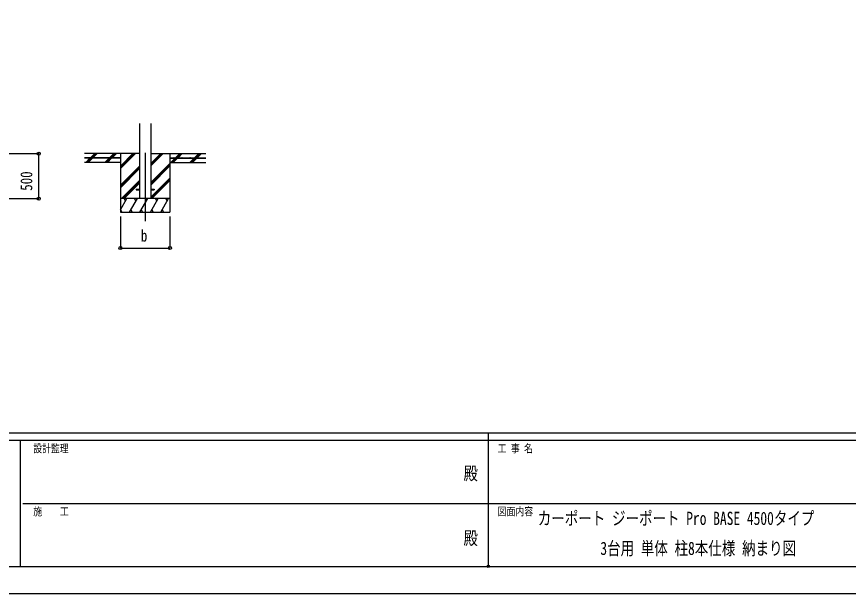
# Model space of a CAD drawing. Units: millimetres, scale not verified. Extents: x -16820 to 16820, y -11880 to 11880.
# Drawn here: x -5258 to 3980, y -11880 to -5470 of the extents above; entities that cross this region are included whole.
import ezdxf
from ezdxf.enums import TextEntityAlignment as Align

# ---------------------------------------------------------------- set-up
doc = ezdxf.new("R2010")
doc.units = ezdxf.units.MM
doc.header["$LTSCALE"] = 50
doc.header["$PDMODE"] = 32
doc.header["$PDSIZE"] = 25
for name, color, linetype in [('0-2_USER1', 3, 'Continuous'), ('0-4_YKK_12', 2, 'Continuous'), ('0-5_YKK_13', 4, 'Continuous'), ('0-6_YKK_A1', 4, 'Continuous'), ('0-7_YKK_D', 6, 'Continuous'), ('0-8_YKK_ZWAK', 7, 'Continuous')]:
    doc.layers.add(name, color=color, linetype=linetype)
doc.styles.add('ＭＳ ゴシック', font='')
doc.styles.get('ＭＳ ゴシック').set_extended_font_data('MS Gothic')

msp = doc.modelspace()

# ---------------------------------------------------------------- linework, layer by layer
at = {"layer": '0-4_YKK_12'}
msp.add_line((-3829.93, -6983.08), (-3829.93, -7742.29), dxfattribs=at)
at = {"layer": '0-5_YKK_13'}
for p, q in [((-3929.93, -7387.79), (-3929.93, -7396.79)), ((-3929.93, -7387.79), (-3892.43, -7387.79)), ((-3767.43, -7387.79), (-3729.93, -7387.79)), ((-3729.93, -7387.79), (-3729.93, -7396.79)), ((-3929.93, -7396.79), (-3892.43, -7396.79)), ((-3767.43, -7396.79), (-3729.93, -7396.79))]:
    msp.add_line(p, q, dxfattribs=at)
at = {"layer": '0-6_YKK_A1'}
for p, q in [((-3892.43, -6655.94), (-3892.43, -7492.29)), ((-3767.43, -6655.94), (-3767.43, -7492.29)), ((-3892.43, -6992.29), (-4504.93, -6992.29)), ((-4438.1, -7039.79), (-4390.6, -6992.29)), ((-4419.1, -7034.93), (-4376.46, -6992.29)), ((-4409.81, -7039.79), (-4362.31, -6992.29)), ((-4225.97, -7039.79), (-4178.47, -6992.29)), ((-4211.83, -7039.79), (-4164.32, -6992.29)), ((-4197.68, -7039.79), (-4150.18, -6992.29)), ((-4104.93, -6992.29), (-4104.93, -7642.29)), ((-4104.93, -7159.17), (-3938.05, -6992.29)), ((-4104.93, -7145.03), (-3952.19, -6992.29)), ((-4104.93, -7130.89), (-3966.33, -6992.29)), ((-3767.43, -7130.04), (-3629.68, -6992.29)), ((-3767.43, -7115.9), (-3643.82, -6992.29)), ((-3767.43, -7101.75), (-3657.97, -6992.29)), ((-3767.43, -6992.29), (-3154.93, -6992.29)), ((-3554.93, -6992.29), (-3554.93, -7642.29)), ((-3493.34, -7039.79), (-3445.83, -6992.29)), ((-3479.19, -7039.79), (-3431.69, -6992.29)), ((-3465.05, -7039.79), (-3417.55, -6992.29)), ((-3281.2, -7039.79), (-3233.7, -6992.29)), ((-3267.06, -7039.79), (-3219.56, -6992.29)), ((-3252.92, -7039.79), (-3205.42, -6992.29)), ((-4104.93, -7039.79), (-4504.93, -7039.79)), ((-4104.93, -7044.79), (-4504.93, -7044.79)), ((-4104.93, -7092.29), (-4504.93, -7092.29)), ((-4490.6, -7092.29), (-4443.1, -7044.79)), ((-4476.46, -7092.29), (-4428.96, -7044.79)), ((-4462.32, -7092.29), (-4414.81, -7044.79)), ((-4423.96, -7039.79), (-4422.29, -7038.12)), ((-4277.06, -7090.89), (-4230.97, -7044.79)), ((-4264.33, -7092.29), (-4216.83, -7044.79)), ((-4250.18, -7092.29), (-4202.68, -7044.79)), ((-4104.93, -7039.79), (-4104.93, -7044.79)), ((-3767.43, -7313.88), (-3554.93, -7101.39)), ((-3554.93, -7039.79), (-3154.93, -7039.79)), ((-3554.93, -7039.79), (-3554.93, -7044.79)), ((-3554.93, -7044.79), (-3154.93, -7044.79)), ((-3554.93, -7092.29), (-3154.93, -7092.29)), ((-3545.84, -7092.29), (-3498.34, -7044.79)), ((-3531.69, -7092.29), (-3484.19, -7044.79)), ((-3517.55, -7092.29), (-3470.05, -7044.79)), ((-3333.7, -7092.29), (-3286.2, -7044.79)), ((-3319.56, -7092.29), (-3272.06, -7044.79)), ((-3305.42, -7092.29), (-3257.92, -7044.79)), ((-4104.93, -7343.02), (-3892.43, -7130.52)), ((-4104.93, -7357.16), (-3892.43, -7144.66)), ((-4104.93, -7371.3), (-3892.43, -7158.8)), ((-3767.43, -7328.03), (-3554.93, -7115.53)), ((-3767.43, -7342.17), (-3554.93, -7129.67)), ((-4092.07, -7492.29), (-3892.43, -7292.65)), ((-3767.43, -7476.01), (-3554.93, -7263.52)), ((-3767.43, -7490.16), (-3554.93, -7277.66)), ((-3755.42, -7492.29), (-3554.93, -7291.8)), ((-4077.93, -7492.29), (-3892.43, -7306.79)), ((-4063.79, -7492.29), (-3892.43, -7320.93)), ((-3554.93, -7492.29), (-4104.93, -7492.29)), ((-4104.93, -7617.74), (-4032.5, -7492.29)), ((-4047.5, -7518.27), (-4062.51, -7492.29)), ((-4003.64, -7642.29), (-3917.03, -7492.29)), ((-3932.03, -7518.27), (-3947.03, -7492.29)), ((-3888.17, -7642.29), (-3801.56, -7492.29)), ((-3816.56, -7518.27), (-3831.57, -7492.29)), ((-3772.7, -7642.29), (-3686.09, -7492.29)), ((-3701.09, -7518.27), (-3716.1, -7492.29)), ((-3657.23, -7642.29), (-3570.62, -7492.29)), ((-3585.62, -7518.27), (-3600.62, -7492.29)), ((-4104.93, -7642.29), (-3554.93, -7642.29)), ((-4104.11, -7616.31), (-4089.11, -7642.29)), ((-3988.64, -7616.31), (-3973.64, -7642.29)), ((-3873.17, -7616.31), (-3858.17, -7642.29)), ((-3757.7, -7616.31), (-3742.7, -7642.29)), ((-3642.23, -7616.31), (-3627.23, -7642.29))]:
    msp.add_line(p, q, dxfattribs=at)
for centre in [(-4419.93, -7037.29), (-4329.93, -7037.29), (-4239.93, -7037.29), (-4149.93, -7037.29), (-3509.93, -7037.29), (-3419.93, -7037.29), (-3329.93, -7037.29), (-3239.93, -7037.29)]:
    msp.add_circle(centre, 2.5, dxfattribs=at)
at = {"layer": '0-7_YKK_D'}
for p, q in [((-5562.32, -6992.29), (-5011.32, -6992.29)), ((-5012.32, -7492.29), (-5012.32, -6992.29)), ((-5962.32, -7492.29), (-5011.32, -7492.29)), ((-4104.93, -7692.29), (-4104.93, -8043.29)), ((-3554.93, -7692.29), (-3554.93, -8043.29)), ((-4104.93, -8042.29), (-3554.93, -8042.29))]:
    msp.add_line(p, q, dxfattribs=at)
for centre in [(-5012.32, -6992.29), (-5012.32, -7492.29), (-4104.93, -8042.29), (-3554.93, -8042.29)]:
    msp.add_circle(centre, 17, dxfattribs=at)
at = {"layer": '0-8_YKK_ZWAK'}
for p, q in [((15580.08, -10100), (-15619.92, -10100)), ((15580.08, -10100), (-15619.92, -10100)), ((-19.92, -10100), (-19.92, -11580)), ((-19.92, -10100), (-19.92, -11580)), ((-5219.92, -10180), (-15619.92, -10180)), ((-5219.92, -10180), (-15619.92, -10180)), ((-5219.92, -10180), (-5219.92, -11580)), ((-19.92, -10180), (-5219.92, -10180)), ((-5219.92, -10180), (-5219.92, -11580)), ((-19.92, -10180), (-5219.92, -10180)), ((5180.08, -10180), (-19.92, -10180)), ((5180.08, -10180), (-19.92, -10180)), ((-5189.92, -10880), (-19.92, -10880)), ((-5189.92, -10880), (-19.92, -10880)), ((-19.92, -10880), (5180.08, -10880)), ((-19.92, -10880), (5180.08, -10880)), ((-15619.92, -11580), (-5219.92, -11580)), ((-15619.92, -11580), (-5219.92, -11580)), ((-5219.92, -11580), (-19.92, -11580)), ((-5219.92, -11580), (-19.92, -11580)), ((-19.92, -11580), (5180.08, -11580)), ((-19.92, -11580), (5180.08, -11580))]:
    msp.add_line(p, q, dxfattribs=at)
msp.add_lwpolyline([(-16820, -11880), (16820, -11880), (16820, 11880), (-16820, 11880)], close=True, dxfattribs=at)
msp.add_lwpolyline([(-16820, -11880), (16820, -11880), (16820, 11880), (-16820, 11880)], close=True, dxfattribs=at)
msp.add_point((-19.92, -11580), dxfattribs=at)

# ---------------------------------------------------------------- texts
at = {"layer": '0-2_USER1', "style": 'ＭＳ ゴシック', "width": 0.75}
for s, p in [('カーポート ジーポート Pro BASE 4500タイプ', (530.08, -11163.33)), ('3台用 単体 柱8本仕様 納まり図', (1225.08, -11496.67))]:
    msp.add_text(s, height=146.6, dxfattribs=at).set_placement(p, align=Align.BOTTOM_LEFT)
at = {"layer": '0-7_YKK_D', "style": 'ＭＳ ゴシック', "width": 0.8}
msp.add_text('500', height=132, rotation=90, dxfattribs=at).set_placement((-5044.32, -7405.49), align=Align.BOTTOM_LEFT)
msp.add_text('b', height=132, dxfattribs=at).set_placement((-3877.93, -8010.29), align=Align.BOTTOM_LEFT)
at = {"layer": '0-8_YKK_ZWAK', "style": 'ＭＳ ゴシック', "width": 0.8}
for s, height, p in [('設計監理', 87.98, (-5073.25, -10340)), ('設計監理', 87.98, (-5073.25, -10340)), ('工 事 名', 87.98, (85.08, -10340)), ('工 事 名', 87.98, (85.08, -10340)), ('殿', 146.6, (-294.67, -10663.33)), ('殿', 146.6, (-294.67, -10663.33)), ('施\u3000\u3000工', 87.98, (-5073.25, -11040)), ('施\u3000\u3000工', 87.98, (-5073.25, -11040)), ('図面内容', 87.98, (85.08, -11040)), ('図面内容', 87.98, (85.08, -11040)), ('殿', 146.6, (-294.67, -11383.33)), ('殿', 146.6, (-294.67, -11383.33))]:
    msp.add_text(s, height=height, dxfattribs=at).set_placement(p, align=Align.BOTTOM_LEFT)

doc.saveas('drawing.dxf')
